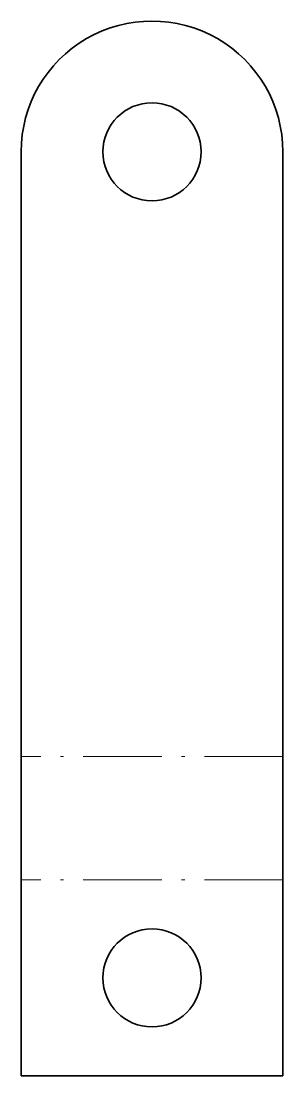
# Model space of a CAD drawing. Extents: x 123.2 to 139.2, y 85.4 to 150.
import ezdxf

# ---------------------------------------------------------------- set-up
doc = ezdxf.new("R2010")
doc.units = 0
doc.linetypes.add('DASHDOT', pattern=[18.5, 12, -3, 0.5, -3])

msp = doc.modelspace()

# ---------------------------------------------------------------- linework, layer by layer
at = {"color": 7, "lineweight": 35}
for p, q in [((123.161026, 104.965927), (123.161026, 141.965927)), ((139.161026, 104.965927), (139.161026, 141.965927)), ((123.161026, 104.965927), (123.161026, 97.424484)), ((139.161026, 104.965927), (139.161026, 97.424484)), ((123.161026, 97.424484), (123.161026, 85.424484)), ((139.161026, 85.424484), (139.161026, 97.424484)), ((139.161026, 85.424484), (123.161026, 85.424484))]:
    msp.add_line(p, q, dxfattribs=at)
at = {"color": 7, "linetype": 'DASHDOT', "lineweight": 13, "ltscale": 0.4}
for p, q in [((139.161026, 104.965927), (123.161026, 104.965927)), ((139.161026, 97.424484), (123.161026, 97.424484))]:
    msp.add_line(p, q, dxfattribs=at)
at = {"color": 7, "lineweight": 35}
for centre in [(131.161026, 141.965927), (131.161026, 91.424484)]:
    msp.add_circle(centre, 3, dxfattribs=at)
msp.add_arc((131.161026, 141.965927), 8, 0, 180.000005, dxfattribs=at)

doc.saveas('drawing.dxf')
